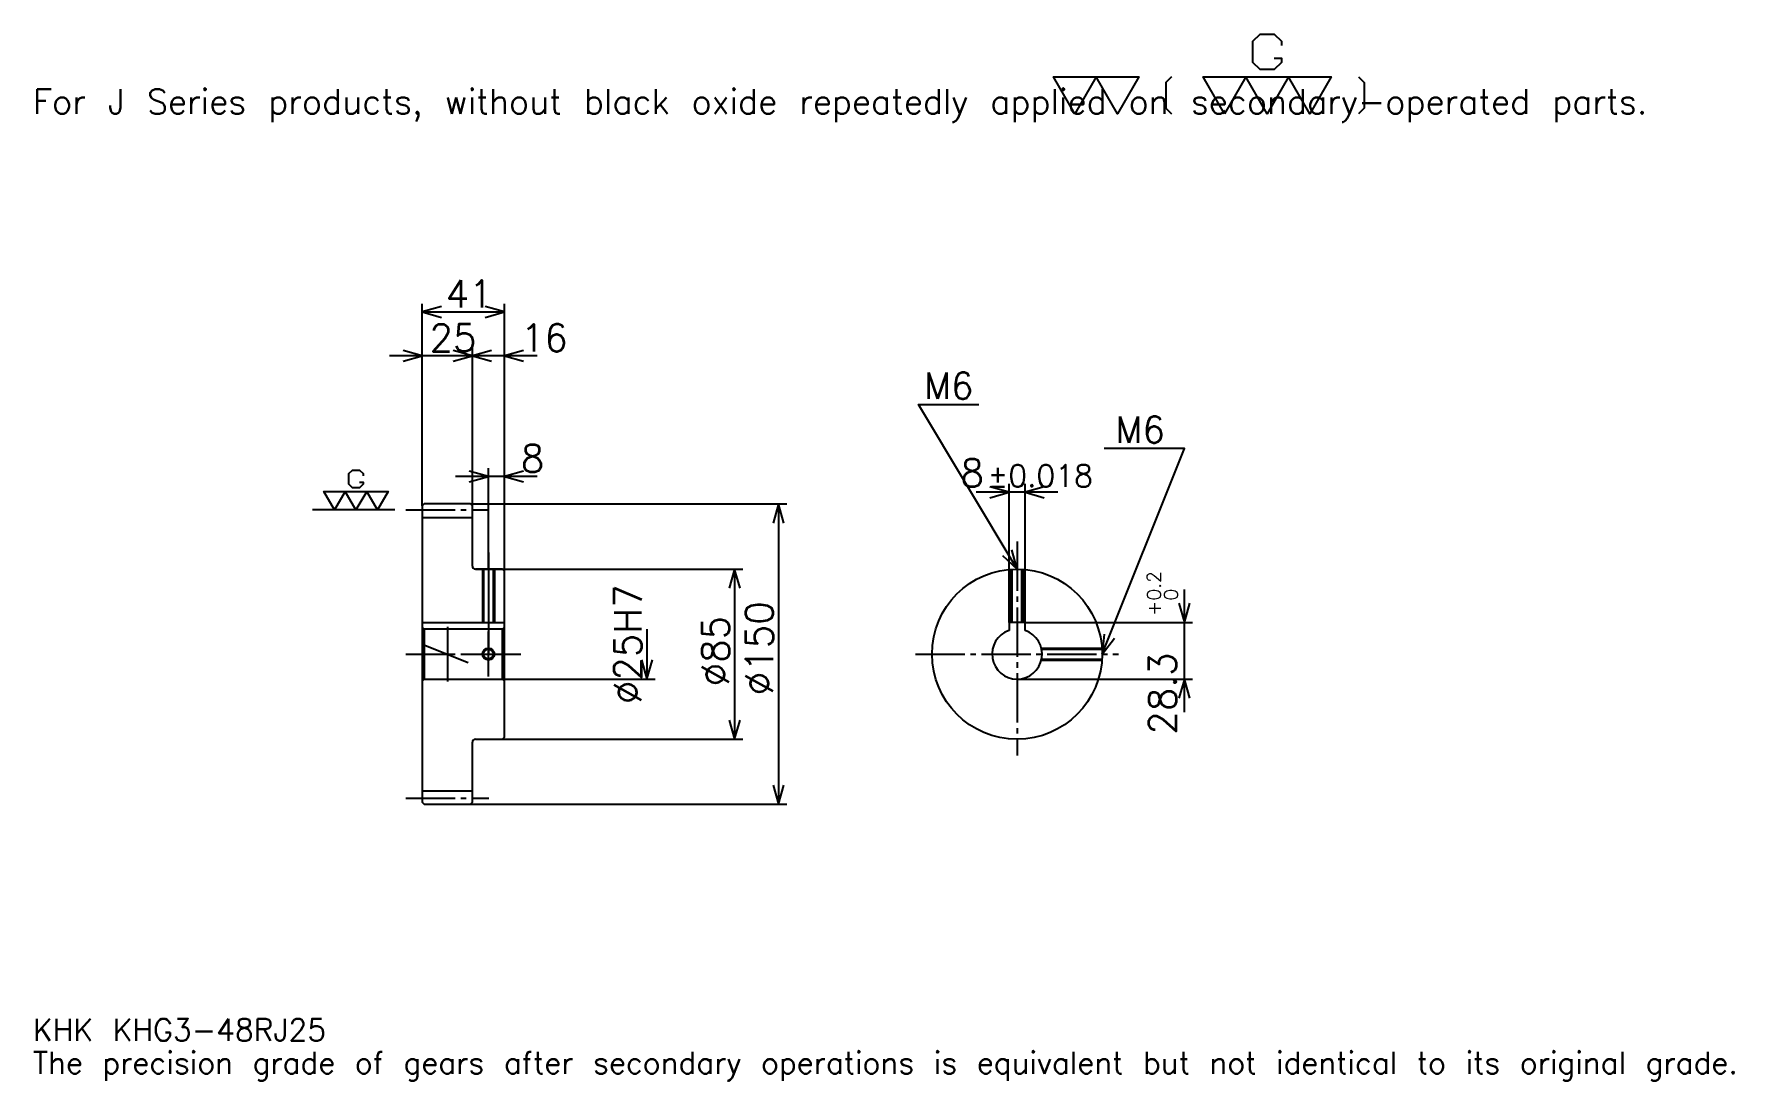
# Model space of a CAD drawing. Extents: x 28 to 877, y 10 to 533.
import ezdxf

# ---------------------------------------------------------------- set-up
doc = ezdxf.new("R2010")
doc.units = 0
doc.linetypes.add('DASHDOT', pattern=[32.869564, 24.652174, -2.73913, 2.73913, -2.73913])
doc.layers.get('0').update_dxf_attribs({"linetype": 'CONTINUOUS'})
doc.layers.add('DASHDOT', color=6, linetype='DASHDOT')
doc.styles.add('KANJI', font='TXT', dxfattribs={"bigfont": 'BIGFONT'})

msp = doc.modelspace()

# ---------------------------------------------------------------- linework, layer by layer
at = {"color": 5}
for p, q in [((221.869553, 298.239136), (221.869553, 398.217407)), ((221.869553, 394.108704), (262.869568, 394.108704)), ((262.869568, 298.239136), (262.869568, 398.217407)), ((246.869553, 298.239136), (246.869553, 376.304321)), ((263.304321, 372.195648), (205.434769, 372.195648)), ((279.304321, 372.195648), (230.434769, 372.195648)), ((254.869553, 298.239136), (254.869553, 316.043488)), ((279.304321, 311.934784), (238.434769, 311.934784)), ((515.021729, 239.039139), (515.021729, 308.195679)), ((523.021729, 239.039139), (523.021729, 308.195679)), ((221.869553, 297.239136), (221.869553, 298.239136)), ((245.869553, 298.239136), (262.869568, 298.239136)), ((246.869553, 297.239136), (246.869553, 298.239136)), ((254.869553, 265.739136), (254.869553, 298.239136)), ((254.869553, 265.739136), (254.869553, 298.239136)), ((262.869568, 298.239136), (403.934753, 298.239136)), ((262.869568, 264.739136), (262.869568, 298.239136)), ((399.82608, 298.239136), (399.82608, 148.239136)), ((539.456482, 304.086975), (498.586914, 304.086975)), ((248.369553, 265.739136), (262.869568, 265.739136)), ((262.869568, 265.739136), (382.021729, 265.739136)), ((377.913025, 265.739136), (377.913025, 180.739136)), ((602.608643, 194.304352), (602.608643, 255.473923)), ((523.021729, 239.039139), (606.717346, 239.039139)), ((334.086945, 235.739136), (334.086945, 210.739136)), ((262.869568, 210.739136), (338.195648, 210.739136)), ((519.021729, 210.739136), (606.717346, 210.739136)), ((248.369553, 180.739136), (262.869568, 180.739136)), ((262.869568, 180.739136), (382.021729, 180.739136)), ((245.869553, 148.239136), (262.869568, 148.239136)), ((262.869568, 148.239136), (403.934753, 148.239136))]:
    msp.add_line(p, q, dxfattribs=at)
at = {"color": 7}
for p, q in [((208.173904, 295.239136), (167.086945, 295.239136)), ((234.369553, 236.934784), (234.369553, 209.543488))]:
    msp.add_line(p, q, dxfattribs=at)
at = {"color": 4}
for p, q in [((221.869553, 291.489136), (246.869553, 291.489136)), ((221.869553, 239.039139), (262.869568, 239.039139)), ((222.869553, 235.739136), (222.869553, 210.739136)), ((261.869568, 235.739136), (262.869568, 236.739136)), ((261.869568, 210.739136), (262.869568, 209.739136)), ((221.869553, 154.989136), (246.869553, 154.989136))]:
    msp.add_line(p, q, dxfattribs=at)
at = {"color": 7}
for points in [[(647.530457, 520.818298), (651.091309, 520.818298), (651.091309, 518.681763), (647.530457, 515.12085), (640.408691, 515.12085), (636.847839, 518.681763), (636.847839, 529.36438), (640.408691, 532.925232), (647.530457, 532.925232), (651.091309, 529.36438), (651.091309, 527.227844)], [(547.826111, 493.043488), (537.143494, 511.559998), (579.873962, 511.559998), (569.191345, 493.043488), (558.508728, 511.559998), (547.826111, 493.043488)], [(596.253906, 511.559998), (593.405273, 508.711304), (593.405273, 495.892181), (596.253906, 493.043488)], [(622.60437, 493.043488), (611.921753, 511.559998), (676.017456, 511.559998), (665.334839, 493.043488), (654.652222, 511.559998), (643.969604, 493.043488), (633.286987, 511.559998), (622.60437, 493.043488)], [(689.548706, 511.559998), (692.3974, 508.711304), (692.3974, 495.892181), (689.548706, 493.043488)], [(190.5065, 309.126526), (192.286942, 309.126526), (192.286942, 308.058258), (190.5065, 306.277832), (186.945648, 306.277832), (185.165207, 308.058258), (185.165207, 313.399567), (186.945648, 315.179993), (190.5065, 315.179993), (192.286942, 313.399567), (192.286942, 312.331299)], [(178.043457, 295.239136), (172.702164, 304.497406), (204.749985, 304.497406), (199.408676, 295.239136), (194.067383, 304.497406), (188.726074, 295.239136), (183.384766, 304.497406), (178.043457, 295.239136)]]:
    msp.add_lwpolyline(points, dxfattribs=at)
at = {"color": 5}
for points in [[(231.456512, 396.847839), (221.869553, 394.108704), (231.456512, 391.369568)], [(253.282593, 391.369568), (262.869568, 394.108704), (253.282593, 396.847839)], [(212.282593, 369.456512), (221.869553, 372.195648), (212.282593, 374.934784)], [(237.282593, 369.456512), (246.869553, 372.195648), (237.282593, 374.934784)], [(256.456512, 374.934784), (246.869553, 372.195648), (256.456512, 369.456512)], [(272.456512, 374.934784), (262.869568, 372.195648), (272.456512, 369.456512)], [(519.021729, 265.739136), (469.717377, 347.913055), (499.847839, 347.913055)], [(561.521729, 223.239136), (602.608704, 326), (562.617371, 326)], [(245.282593, 309.195648), (254.869553, 311.934784), (245.282593, 314.67392)], [(272.456512, 314.67392), (262.869568, 311.934784), (272.456512, 309.195648)], [(505.434753, 301.347839), (515.021729, 304.086975), (505.434753, 306.826111)], [(532.608643, 306.826111), (523.021729, 304.086975), (532.608643, 301.347839)], [(402.565216, 288.652161), (399.82608, 298.239136), (397.086945, 288.652161)], [(511.740479, 272.550598), (519.021729, 265.739136), (516.438049, 275.369141)], [(380.652161, 256.152191), (377.913025, 265.739136), (375.173889, 256.152191)], [(599.869507, 248.626099), (602.608643, 239.039139), (605.347778, 248.626099)], [(562.537537, 233.157837), (561.521729, 223.239136), (567.624268, 231.124008)], [(331.347809, 220.326096), (334.086945, 210.739136), (336.82608, 220.326096)], [(605.347778, 201.152176), (602.608643, 210.739136), (599.869507, 201.152176)], [(375.173889, 190.326096), (377.913025, 180.739136), (380.652161, 190.326096)], [(397.086945, 157.826096), (399.82608, 148.239136), (402.565216, 157.826096)]]:
    msp.add_lwpolyline(points, dxfattribs=at)
at = {"color": 4}
for points in [[(246.869553, 267.239136), (246.869553, 297.239136), (245.869553, 298.239136), (222.869553, 298.239136), (221.869553, 297.239136), (221.869553, 209.739136)], [(248.369553, 180.739136), (261.869568, 180.739136), (262.869568, 181.739136), (262.869568, 264.739136), (261.869568, 265.739136), (248.369553, 265.739136)], [(251.869553, 265.739136), (251.869553, 239.039139)], [(252.409546, 265.739136), (252.409546, 239.039139)], [(257.329559, 265.739136), (257.329559, 239.039139)], [(257.869568, 265.739136), (257.869568, 239.039139)], [(516.021729, 239.039139), (516.021729, 265.633118)], [(516.561707, 239.039139), (516.561707, 265.667877)], [(521.481689, 239.039139), (521.481689, 265.667877)], [(522.021729, 239.039139), (522.021729, 265.633118)], [(523.021729, 235.081848), (523.021729, 239.039139), (515.021729, 239.039139), (515.021729, 235.081848)], [(221.869553, 209.739136), (222.869553, 210.739136), (261.869568, 210.739136), (261.869568, 235.739136), (222.869553, 235.739136), (221.869553, 236.739136)], [(531.156372, 226.239136), (561.41571, 226.239136)], [(531.277283, 225.699142), (561.450439, 225.699142)], [(531.156372, 220.239136), (561.41571, 220.239136)], [(531.277283, 220.779129), (561.450439, 220.779129)], [(221.869553, 209.739136), (221.869553, 149.239136), (222.869553, 148.239136), (245.869553, 148.239136), (246.869553, 149.239136), (246.869553, 179.239136)]]:
    msp.add_lwpolyline(points, dxfattribs=at)
for centre, radius in [((519.021729, 223.239136), 42.5), ((254.869553, 223.239136), 2.46)]:
    msp.add_circle(centre, radius, dxfattribs=at)
at = {"color": 7}
msp.add_circle((254.869553, 223.239136), 3, dxfattribs=at)
at = {"color": 4}
for centre, radius, start, end in [((248.369553, 267.239136), 1.5, 180, 270), ((519.021729, 223.239136), 12.5, 108.662925185, 71.337074815), ((248.369553, 179.239136), 1.5, 90, 180)]:
    msp.add_arc(centre, radius, start, end, dxfattribs=at)
at = {"layer": 'DASHDOT', "color": 7}
for p, q in [((213.652161, 295.239136), (255.086945, 295.239136)), ((519.021729, 279.434784), (519.021729, 172.521744)), ((254.869553, 265.739136), (254.869553, 223.239136)), ((213.652161, 223.239136), (271.086945, 223.239136)), ((221.869553, 228.16301), (246.869553, 218.315262)), ((468.304321, 223.239136), (569.739136, 223.239136)), ((213.652161, 151.239136), (255.086945, 151.239136))]:
    msp.add_line(p, q, dxfattribs=at)
for points in [[(254.869553, 273.956543), (254.869553, 230.821747)], [(254.869553, 212.021744), (254.869553, 234.456528)], [(243.652161, 223.239136), (266.086945, 223.239136)]]:
    msp.add_lwpolyline(points, dxfattribs=at)

# ---------------------------------------------------------------- texts
at = {"color": 7, "style": 'KANJI'}
for s, height, p in [('For J Series products, without black oxide repeatedly applied on secondary-operated parts.', 12.326087, (27.391304, 493.043488)), ('41', 13.695652, (233.467377, 396.299988)), ('25', 13.695652, (225.467377, 374.386963)), ('16', 13.695652, (271.086945, 374.386963)), ('M6', 13.147827, (472.456512, 350.652161)), ('M6', 13.147827, (568.095642, 328.739136)), ('8', 13.695652, (271.086945, 314.126099)), ('8', 13.695652, (490.75116, 306.826111)), ('%%p0.018', 10.956522, (504.308167, 306.826111)), ('KHK KHG3-48RJ25', 10.956522, (27.391304, 30.130434)), ('The precision grade of gears after secondary operations is equivalent but not identical to its original grade.', 10.956522, (27.391304, 13.695652))]:
    msp.add_text(s, height=height, dxfattribs=at).set_placement(p)
for s, height, p in [('0.2', 6.847826, (590.830383, 249.957687)), ('%%c25H7', 13.695652, (331.347809, 198.244568)), ('0', 6.847826, (599.321716, 249.957687)), ('%%c150', 13.695652, (397.086945, 202.695648)), ('+', 6.847826, (590.830383, 242.288132)), ('%%c85', 13.695652, (375.173889, 207.146744)), ('28.3', 13.695652, (598.499939, 183.007919))]:
    msp.add_text(s, height=height, rotation=90, dxfattribs=at).set_placement(p)

doc.saveas('drawing.dxf')
